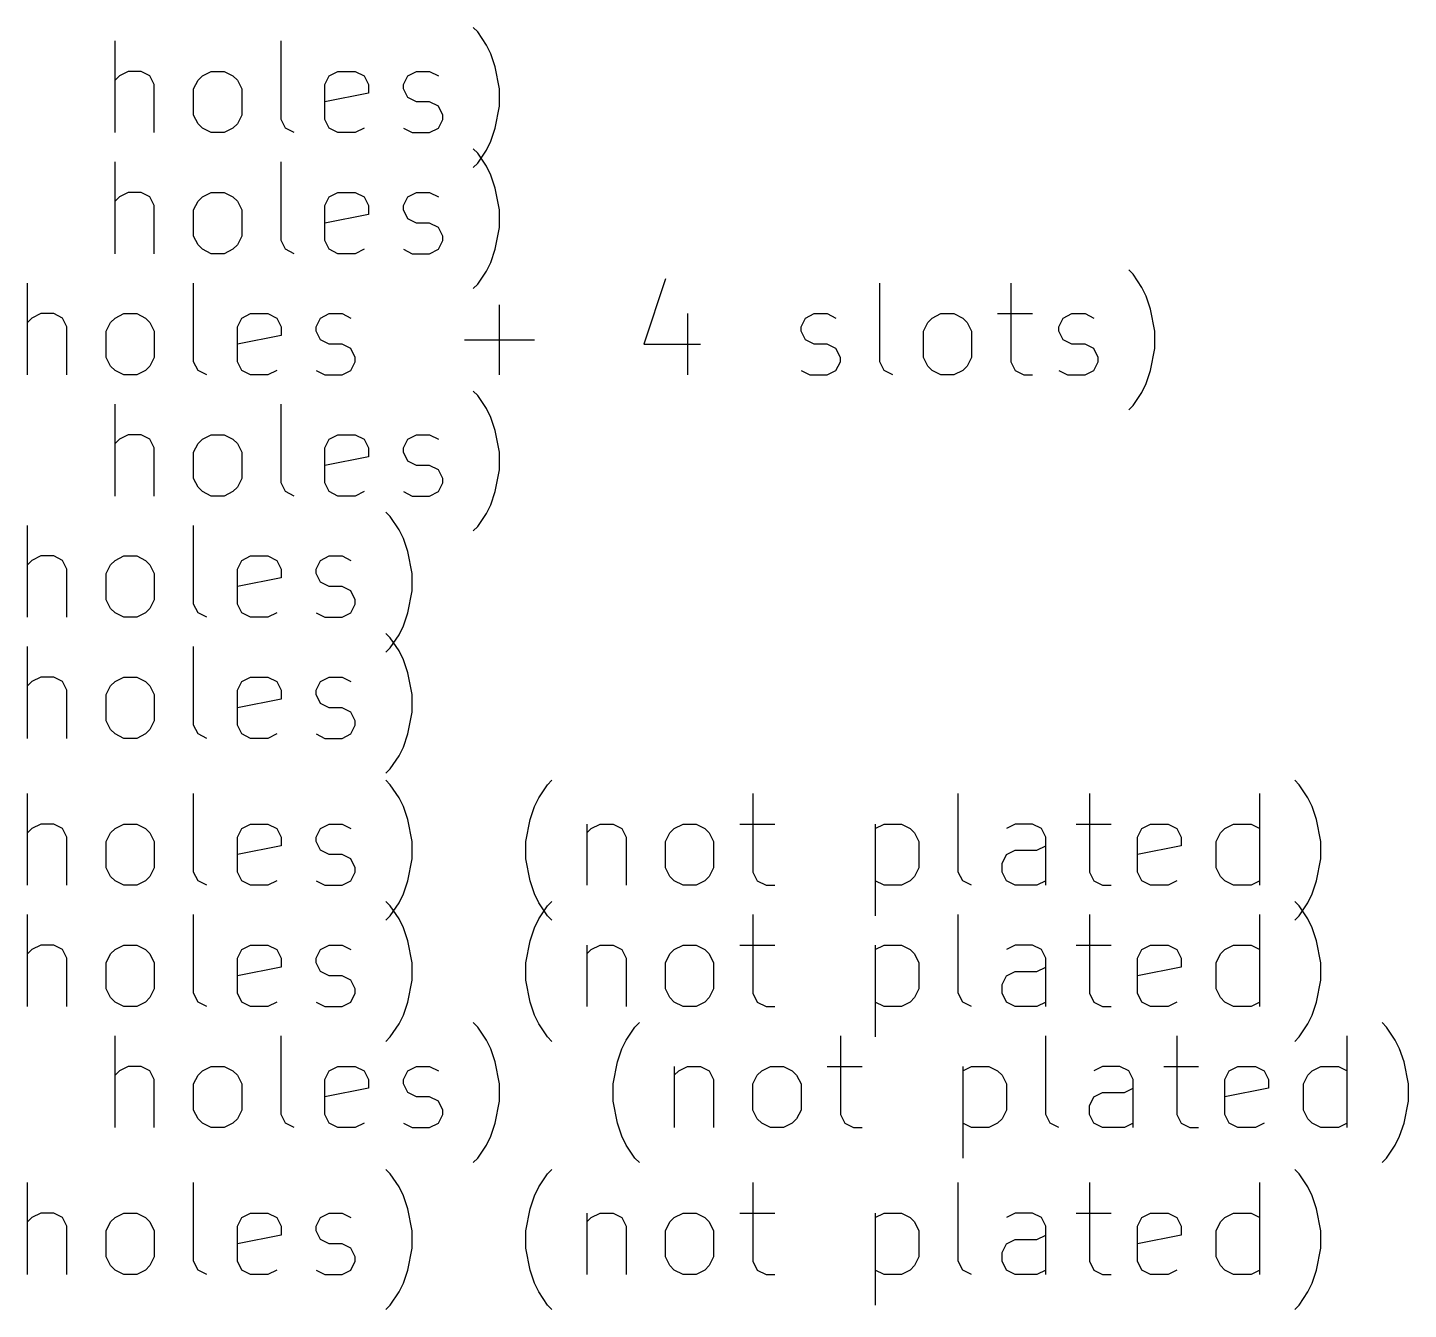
# Model space of a CAD drawing. Extents: x 39 to 122, y -192 to -69.
# Drawn here: x 81.42 to 111.51, y -192.48 to -164.55 of the extents above; entities that cross this region are included whole.
import ezdxf

# ---------------------------------------------------------------- set-up
doc = ezdxf.new("R2010")
doc.units = 0
doc.layers.add('BLACK', color=7, linetype='CONTINUOUS')

msp = doc.modelspace()

# ---------------------------------------------------------------- linework, layer by layer
at = {"layer": 'BLACK', "linetype": 'CONTINUOUS'}
for p, q in [((91.22563, -164.649361), (91.130392, -164.554123)), ((83.320867, -166.839838), (83.320867, -164.839838)), ((86.939915, -166.554123), (86.939915, -164.839838)), ((91.416106, -164.935076), (91.22563, -164.649361)), ((91.511344, -165.125552), (91.416106, -164.935076)), ((91.606582, -165.411266), (91.511344, -165.125552)), ((83.606581, -165.506504), (83.416105, -165.601742)), ((83.892296, -165.506504), (83.606581, -165.506504)), ((84.082772, -165.601742), (83.892296, -165.506504)), ((85.225629, -165.601742), (85.416105, -165.506504)), ((85.416105, -165.506504), (85.70182, -165.506504)), ((85.70182, -165.506504), (85.892296, -165.601742)), ((87.987534, -165.601742), (88.17801, -165.506504)), ((88.17801, -165.506504), (88.558963, -165.506504)), ((88.558963, -165.506504), (88.749439, -165.601742)), ((89.70182, -165.601742), (89.892296, -165.506504)), ((89.892296, -165.506504), (90.17801, -165.506504)), ((90.17801, -165.506504), (90.368487, -165.601742)), ((91.70182, -165.887457), (91.606582, -165.411266)), ((83.416105, -165.601742), (83.320867, -165.69698)), ((84.17801, -165.792219), (84.082772, -165.601742)), ((84.17801, -166.839838), (84.17801, -165.792219)), ((85.035153, -165.887457), (85.130391, -165.69698)), ((85.130391, -165.69698), (85.225629, -165.601742)), ((85.892296, -165.601742), (85.987534, -165.69698)), ((85.987534, -165.69698), (86.082772, -165.887457)), ((87.892296, -165.792219), (87.987534, -165.601742)), ((87.892296, -166.554123), (87.892296, -165.792219)), ((88.749439, -165.601742), (88.844677, -165.792219)), ((88.844677, -165.792219), (88.844677, -165.982695)), ((89.606582, -165.792219), (89.70182, -165.601742)), ((89.606582, -165.887457), (89.606582, -165.792219)), ((85.035153, -166.458885), (85.035153, -165.887457)), ((86.082772, -165.887457), (86.082772, -166.458885)), ((88.844677, -165.982695), (87.892296, -166.173171)), ((89.70182, -166.077933), (89.606582, -165.887457)), ((89.892296, -166.173171), (89.70182, -166.077933)), ((91.70182, -166.268409), (91.70182, -165.887457)), ((90.17801, -166.173171), (89.892296, -166.173171)), ((90.368487, -166.268409), (90.17801, -166.173171)), ((90.463725, -166.458885), (90.368487, -166.268409)), ((91.606582, -166.7446), (91.70182, -166.268409)), ((85.130391, -166.649361), (85.035153, -166.458885)), ((85.225629, -166.7446), (85.130391, -166.649361)), ((85.987534, -166.649361), (85.892296, -166.7446)), ((86.082772, -166.458885), (85.987534, -166.649361)), ((87.035153, -166.7446), (86.939915, -166.554123)), ((87.987534, -166.7446), (87.892296, -166.554123)), ((90.368487, -166.7446), (90.463725, -166.554123)), ((90.463725, -166.554123), (90.463725, -166.458885)), ((85.416105, -166.839838), (85.225629, -166.7446)), ((85.70182, -166.839838), (85.416105, -166.839838)), ((85.892296, -166.7446), (85.70182, -166.839838)), ((87.225629, -166.839838), (87.035153, -166.7446)), ((88.17801, -166.839838), (87.987534, -166.7446)), ((88.558963, -166.839838), (88.17801, -166.839838)), ((88.749439, -166.7446), (88.558963, -166.839838)), ((89.606582, -166.7446), (89.797058, -166.839838)), ((89.797058, -166.839838), (90.17801, -166.839838)), ((90.17801, -166.839838), (90.368487, -166.7446)), ((91.511344, -167.030314), (91.606582, -166.7446)), ((91.22563, -167.289361), (91.130392, -167.194123)), ((91.22563, -167.506504), (91.416106, -167.22079)), ((91.416106, -167.575076), (91.22563, -167.289361)), ((91.416106, -167.22079), (91.511344, -167.030314)), ((83.320867, -169.479838), (83.320867, -167.479838)), ((86.939915, -169.194123), (86.939915, -167.479838)), ((91.130392, -167.601742), (91.22563, -167.506504)), ((91.511344, -167.765552), (91.416106, -167.575076)), ((91.606582, -168.051266), (91.511344, -167.765552)), ((83.606581, -168.146504), (83.416105, -168.241742)), ((83.892296, -168.146504), (83.606581, -168.146504)), ((84.082772, -168.241742), (83.892296, -168.146504)), ((85.225629, -168.241742), (85.416105, -168.146504)), ((85.416105, -168.146504), (85.70182, -168.146504)), ((85.70182, -168.146504), (85.892296, -168.241742)), ((87.987534, -168.241742), (88.17801, -168.146504)), ((88.17801, -168.146504), (88.558963, -168.146504)), ((88.558963, -168.146504), (88.749439, -168.241742)), ((89.70182, -168.241742), (89.892296, -168.146504)), ((89.892296, -168.146504), (90.17801, -168.146504)), ((90.17801, -168.146504), (90.368487, -168.241742)), ((91.70182, -168.527457), (91.606582, -168.051266)), ((83.416105, -168.241742), (83.320867, -168.33698)), ((84.17801, -168.432219), (84.082772, -168.241742)), ((84.17801, -169.479838), (84.17801, -168.432219)), ((85.035153, -168.527457), (85.130391, -168.33698)), ((85.035153, -169.098885), (85.035153, -168.527457)), ((85.130391, -168.33698), (85.225629, -168.241742)), ((85.892296, -168.241742), (85.987534, -168.33698)), ((85.987534, -168.33698), (86.082772, -168.527457)), ((86.082772, -168.527457), (86.082772, -169.098885)), ((87.892296, -168.432219), (87.987534, -168.241742)), ((87.892296, -169.194123), (87.892296, -168.432219)), ((88.749439, -168.241742), (88.844677, -168.432219)), ((88.844677, -168.432219), (88.844677, -168.622695)), ((89.606582, -168.432219), (89.70182, -168.241742)), ((89.606582, -168.527457), (89.606582, -168.432219)), ((89.70182, -168.717933), (89.606582, -168.527457)), ((91.70182, -168.908409), (91.70182, -168.527457)), ((88.844677, -168.622695), (87.892296, -168.813171)), ((89.892296, -168.813171), (89.70182, -168.717933)), ((90.17801, -168.813171), (89.892296, -168.813171)), ((90.368487, -168.908409), (90.17801, -168.813171)), ((85.130391, -169.289361), (85.035153, -169.098885)), ((86.082772, -169.098885), (85.987534, -169.289361)), ((90.463725, -169.098885), (90.368487, -168.908409)), ((90.463725, -169.194123), (90.463725, -169.098885)), ((91.606582, -169.3846), (91.70182, -168.908409)), ((85.225629, -169.3846), (85.130391, -169.289361)), ((85.416105, -169.479838), (85.225629, -169.3846)), ((85.892296, -169.3846), (85.70182, -169.479838)), ((85.987534, -169.289361), (85.892296, -169.3846)), ((87.035153, -169.3846), (86.939915, -169.194123)), ((87.225629, -169.479838), (87.035153, -169.3846)), ((87.987534, -169.3846), (87.892296, -169.194123)), ((88.17801, -169.479838), (87.987534, -169.3846)), ((88.749439, -169.3846), (88.558963, -169.479838)), ((89.606582, -169.3846), (89.797058, -169.479838)), ((90.17801, -169.479838), (90.368487, -169.3846)), ((90.368487, -169.3846), (90.463725, -169.194123)), ((91.511344, -169.670314), (91.606582, -169.3846)), ((85.70182, -169.479838), (85.416105, -169.479838)), ((88.558963, -169.479838), (88.17801, -169.479838)), ((89.797058, -169.479838), (90.17801, -169.479838)), ((91.416106, -169.86079), (91.511344, -169.670314)), ((91.22563, -170.146504), (91.416106, -169.86079)), ((95.320868, -170.0246), (94.844678, -171.453171)), ((105.511346, -169.929361), (105.416108, -169.834123)), ((105.701822, -170.215076), (105.511346, -169.929361)), ((81.416105, -172.119838), (81.416105, -170.119838)), ((85.035153, -171.834123), (85.035153, -170.119838)), ((91.130392, -170.241742), (91.22563, -170.146504)), ((99.987536, -171.834123), (99.987536, -170.119838)), ((102.844679, -170.119838), (102.844679, -171.834123)), ((105.79706, -170.405552), (105.701822, -170.215076)), ((91.701821, -172.119838), (91.701821, -170.596028)), ((105.892298, -170.691266), (105.79706, -170.405552)), ((81.511343, -170.881742), (81.416105, -170.97698)), ((81.701819, -170.786504), (81.511343, -170.881742)), ((81.987534, -170.786504), (81.701819, -170.786504)), ((82.17801, -170.881742), (81.987534, -170.786504)), ((82.273248, -171.072219), (82.17801, -170.881742)), ((83.225629, -170.97698), (83.320867, -170.881742)), ((83.320867, -170.881742), (83.511343, -170.786504)), ((83.511343, -170.786504), (83.797058, -170.786504)), ((83.797058, -170.786504), (83.987534, -170.881742)), ((83.987534, -170.881742), (84.082772, -170.97698)), ((85.987534, -171.072219), (86.082772, -170.881742)), ((86.082772, -170.881742), (86.273248, -170.786504)), ((86.273248, -170.786504), (86.654201, -170.786504)), ((86.654201, -170.786504), (86.844677, -170.881742)), ((86.844677, -170.881742), (86.939915, -171.072219)), ((87.70182, -171.072219), (87.797058, -170.881742)), ((87.797058, -170.881742), (87.987534, -170.786504)), ((87.987534, -170.786504), (88.273248, -170.786504)), ((88.273248, -170.786504), (88.463725, -170.881742)), ((95.797059, -170.786504), (95.797059, -172.119838)), ((98.27325, -171.072219), (98.368488, -170.881742)), ((98.368488, -170.881742), (98.558964, -170.786504)), ((98.558964, -170.786504), (98.844678, -170.786504)), ((98.844678, -170.786504), (99.035155, -170.881742)), ((101.035155, -170.97698), (101.130393, -170.881742)), ((101.130393, -170.881742), (101.320869, -170.786504)), ((101.320869, -170.786504), (101.606584, -170.786504)), ((101.606584, -170.786504), (101.79706, -170.881742)), ((101.79706, -170.881742), (101.892298, -170.97698)), ((102.558965, -170.786504), (103.320869, -170.786504)), ((103.892298, -171.072219), (103.987536, -170.881742)), ((103.987536, -170.881742), (104.178012, -170.786504)), ((104.178012, -170.786504), (104.463726, -170.786504)), ((104.463726, -170.786504), (104.654203, -170.881742)), ((105.987536, -171.167457), (105.892298, -170.691266)), ((82.273248, -172.119838), (82.273248, -171.072219)), ((83.130391, -171.167457), (83.225629, -170.97698)), ((83.130391, -171.738885), (83.130391, -171.167457)), ((84.082772, -170.97698), (84.17801, -171.167457)), ((84.17801, -171.167457), (84.17801, -171.738885)), ((85.987534, -171.834123), (85.987534, -171.072219)), ((86.939915, -171.072219), (86.939915, -171.262695)), ((87.70182, -171.167457), (87.70182, -171.072219)), ((87.797058, -171.357933), (87.70182, -171.167457)), ((98.27325, -171.167457), (98.27325, -171.072219)), ((98.368488, -171.357933), (98.27325, -171.167457)), ((100.939917, -171.167457), (101.035155, -170.97698)), ((100.939917, -171.738885), (100.939917, -171.167457)), ((101.892298, -170.97698), (101.987536, -171.167457)), ((101.987536, -171.167457), (101.987536, -171.738885)), ((103.892298, -171.167457), (103.892298, -171.072219)), ((103.987536, -171.357933), (103.892298, -171.167457)), ((105.987536, -171.548409), (105.987536, -171.167457)), ((86.939915, -171.262695), (85.987534, -171.453171)), ((87.987534, -171.453171), (87.797058, -171.357933)), ((88.273248, -171.453171), (87.987534, -171.453171)), ((88.463725, -171.548409), (88.273248, -171.453171)), ((90.939916, -171.357933), (92.463726, -171.357933)), ((94.844678, -171.453171), (96.082773, -171.453171)), ((98.558964, -171.453171), (98.368488, -171.357933)), ((98.844678, -171.453171), (98.558964, -171.453171)), ((99.035155, -171.548409), (98.844678, -171.453171)), ((104.178012, -171.453171), (103.987536, -171.357933)), ((104.463726, -171.453171), (104.178012, -171.453171)), ((104.654203, -171.548409), (104.463726, -171.453171)), ((83.225629, -171.929361), (83.130391, -171.738885)), ((84.17801, -171.738885), (84.082772, -171.929361)), ((85.130391, -172.0246), (85.035153, -171.834123)), ((86.082772, -172.0246), (85.987534, -171.834123)), ((88.558963, -171.738885), (88.463725, -171.548409)), ((88.463725, -172.0246), (88.558963, -171.834123)), ((88.558963, -171.834123), (88.558963, -171.738885)), ((99.130393, -171.738885), (99.035155, -171.548409)), ((99.035155, -172.0246), (99.130393, -171.834123)), ((99.130393, -171.834123), (99.130393, -171.738885)), ((100.082774, -172.0246), (99.987536, -171.834123)), ((101.035155, -171.929361), (100.939917, -171.738885)), ((101.987536, -171.738885), (101.892298, -171.929361)), ((102.844679, -171.834123), (102.939917, -172.0246)), ((104.749441, -171.738885), (104.654203, -171.548409)), ((104.654203, -172.0246), (104.749441, -171.834123)), ((104.749441, -171.834123), (104.749441, -171.738885)), ((105.892298, -172.0246), (105.987536, -171.548409)), ((83.320867, -172.0246), (83.225629, -171.929361)), ((83.511343, -172.119838), (83.320867, -172.0246)), ((83.797058, -172.119838), (83.511343, -172.119838)), ((83.987534, -172.0246), (83.797058, -172.119838)), ((84.082772, -171.929361), (83.987534, -172.0246)), ((85.320867, -172.119838), (85.130391, -172.0246)), ((86.273248, -172.119838), (86.082772, -172.0246)), ((86.654201, -172.119838), (86.273248, -172.119838)), ((86.844677, -172.0246), (86.654201, -172.119838)), ((87.70182, -172.0246), (87.892296, -172.119838)), ((87.892296, -172.119838), (88.273248, -172.119838)), ((88.273248, -172.119838), (88.463725, -172.0246)), ((98.27325, -172.0246), (98.463726, -172.119838)), ((98.463726, -172.119838), (98.844678, -172.119838)), ((98.844678, -172.119838), (99.035155, -172.0246)), ((100.27325, -172.119838), (100.082774, -172.0246)), ((101.130393, -172.0246), (101.035155, -171.929361)), ((101.320869, -172.119838), (101.130393, -172.0246)), ((101.606584, -172.119838), (101.320869, -172.119838)), ((101.79706, -172.0246), (101.606584, -172.119838)), ((101.892298, -171.929361), (101.79706, -172.0246)), ((102.939917, -172.0246), (103.130393, -172.119838)), ((103.130393, -172.119838), (103.320869, -172.119838)), ((103.892298, -172.0246), (104.082774, -172.119838)), ((104.082774, -172.119838), (104.463726, -172.119838)), ((104.463726, -172.119838), (104.654203, -172.0246)), ((105.79706, -172.310314), (105.892298, -172.0246)), ((105.701822, -172.50079), (105.79706, -172.310314)), ((91.22563, -172.569361), (91.130392, -172.474123)), ((91.416106, -172.855076), (91.22563, -172.569361)), ((105.511346, -172.786504), (105.701822, -172.50079)), ((83.320867, -174.759838), (83.320867, -172.759838)), ((86.939915, -174.474123), (86.939915, -172.759838)), ((91.511344, -173.045552), (91.416106, -172.855076)), ((91.606582, -173.331266), (91.511344, -173.045552)), ((105.416108, -172.881742), (105.511346, -172.786504)), ((91.70182, -173.807457), (91.606582, -173.331266)), ((83.416105, -173.521742), (83.320867, -173.61698)), ((83.606581, -173.426504), (83.416105, -173.521742)), ((83.892296, -173.426504), (83.606581, -173.426504)), ((84.082772, -173.521742), (83.892296, -173.426504)), ((84.17801, -173.712219), (84.082772, -173.521742)), ((85.035153, -173.807457), (85.130391, -173.61698)), ((85.130391, -173.61698), (85.225629, -173.521742)), ((85.225629, -173.521742), (85.416105, -173.426504)), ((85.416105, -173.426504), (85.70182, -173.426504)), ((85.70182, -173.426504), (85.892296, -173.521742)), ((85.892296, -173.521742), (85.987534, -173.61698)), ((85.987534, -173.61698), (86.082772, -173.807457)), ((87.892296, -173.712219), (87.987534, -173.521742)), ((87.987534, -173.521742), (88.17801, -173.426504)), ((88.17801, -173.426504), (88.558963, -173.426504)), ((88.558963, -173.426504), (88.749439, -173.521742)), ((88.749439, -173.521742), (88.844677, -173.712219)), ((89.606582, -173.712219), (89.70182, -173.521742)), ((89.70182, -173.521742), (89.892296, -173.426504)), ((89.892296, -173.426504), (90.17801, -173.426504)), ((90.17801, -173.426504), (90.368487, -173.521742)), ((84.17801, -174.759838), (84.17801, -173.712219)), ((85.035153, -174.378885), (85.035153, -173.807457)), ((86.082772, -173.807457), (86.082772, -174.378885)), ((87.892296, -174.474123), (87.892296, -173.712219)), ((88.844677, -173.902695), (87.892296, -174.093171)), ((88.844677, -173.712219), (88.844677, -173.902695)), ((89.606582, -173.807457), (89.606582, -173.712219)), ((89.70182, -173.997933), (89.606582, -173.807457)), ((91.70182, -174.188409), (91.70182, -173.807457)), ((89.892296, -174.093171), (89.70182, -173.997933)), ((90.17801, -174.093171), (89.892296, -174.093171)), ((90.368487, -174.188409), (90.17801, -174.093171)), ((90.463725, -174.378885), (90.368487, -174.188409)), ((91.606582, -174.6646), (91.70182, -174.188409)), ((85.130391, -174.569361), (85.035153, -174.378885)), ((86.082772, -174.378885), (85.987534, -174.569361)), ((87.035153, -174.6646), (86.939915, -174.474123)), ((87.987534, -174.6646), (87.892296, -174.474123)), ((90.368487, -174.6646), (90.463725, -174.474123)), ((90.463725, -174.474123), (90.463725, -174.378885)), ((85.225629, -174.6646), (85.130391, -174.569361)), ((85.416105, -174.759838), (85.225629, -174.6646)), ((85.70182, -174.759838), (85.416105, -174.759838)), ((85.892296, -174.6646), (85.70182, -174.759838)), ((85.987534, -174.569361), (85.892296, -174.6646)), ((87.225629, -174.759838), (87.035153, -174.6646)), ((88.17801, -174.759838), (87.987534, -174.6646)), ((88.558963, -174.759838), (88.17801, -174.759838)), ((88.749439, -174.6646), (88.558963, -174.759838)), ((89.606582, -174.6646), (89.797058, -174.759838)), ((89.797058, -174.759838), (90.17801, -174.759838)), ((90.17801, -174.759838), (90.368487, -174.6646)), ((91.511344, -174.950314), (91.606582, -174.6646)), ((89.320868, -175.209361), (89.22563, -175.114123)), ((91.22563, -175.426504), (91.416106, -175.14079)), ((91.416106, -175.14079), (91.511344, -174.950314)), ((81.416105, -177.399838), (81.416105, -175.399838)), ((85.035153, -177.114123), (85.035153, -175.399838)), ((89.511344, -175.495076), (89.320868, -175.209361)), ((91.130392, -175.521742), (91.22563, -175.426504)), ((89.606582, -175.685552), (89.511344, -175.495076)), ((89.70182, -175.971266), (89.606582, -175.685552)), ((89.797058, -176.447457), (89.70182, -175.971266)), ((81.511343, -176.161742), (81.416105, -176.25698)), ((81.701819, -176.066504), (81.511343, -176.161742)), ((81.987534, -176.066504), (81.701819, -176.066504)), ((82.17801, -176.161742), (81.987534, -176.066504)), ((82.273248, -176.352219), (82.17801, -176.161742)), ((82.273248, -177.399838), (82.273248, -176.352219)), ((83.130391, -176.447457), (83.225629, -176.25698)), ((83.225629, -176.25698), (83.320867, -176.161742)), ((83.320867, -176.161742), (83.511343, -176.066504)), ((83.511343, -176.066504), (83.797058, -176.066504)), ((83.797058, -176.066504), (83.987534, -176.161742)), ((83.987534, -176.161742), (84.082772, -176.25698)), ((84.082772, -176.25698), (84.17801, -176.447457)), ((85.987534, -176.352219), (86.082772, -176.161742)), ((85.987534, -177.114123), (85.987534, -176.352219)), ((86.082772, -176.161742), (86.273248, -176.066504)), ((86.273248, -176.066504), (86.654201, -176.066504)), ((86.654201, -176.066504), (86.844677, -176.161742)), ((86.844677, -176.161742), (86.939915, -176.352219)), ((86.939915, -176.352219), (86.939915, -176.542695)), ((87.70182, -176.352219), (87.797058, -176.161742)), ((87.70182, -176.447457), (87.70182, -176.352219)), ((87.797058, -176.161742), (87.987534, -176.066504)), ((87.987534, -176.066504), (88.273248, -176.066504)), ((88.273248, -176.066504), (88.463725, -176.161742)), ((83.130391, -177.018885), (83.130391, -176.447457)), ((84.17801, -176.447457), (84.17801, -177.018885)), ((86.939915, -176.542695), (85.987534, -176.733171)), ((87.797058, -176.637933), (87.70182, -176.447457)), ((87.987534, -176.733171), (87.797058, -176.637933)), ((89.797058, -176.828409), (89.797058, -176.447457)), ((88.273248, -176.733171), (87.987534, -176.733171)), ((88.463725, -176.828409), (88.273248, -176.733171)), ((88.558963, -177.018885), (88.463725, -176.828409)), ((89.70182, -177.3046), (89.797058, -176.828409)), ((83.225629, -177.209361), (83.130391, -177.018885)), ((83.320867, -177.3046), (83.225629, -177.209361)), ((84.082772, -177.209361), (83.987534, -177.3046)), ((84.17801, -177.018885), (84.082772, -177.209361)), ((85.130391, -177.3046), (85.035153, -177.114123)), ((86.082772, -177.3046), (85.987534, -177.114123)), ((88.463725, -177.3046), (88.558963, -177.114123)), ((88.558963, -177.114123), (88.558963, -177.018885)), ((83.511343, -177.399838), (83.320867, -177.3046)), ((83.797058, -177.399838), (83.511343, -177.399838)), ((83.987534, -177.3046), (83.797058, -177.399838)), ((85.320867, -177.399838), (85.130391, -177.3046)), ((86.273248, -177.399838), (86.082772, -177.3046)), ((86.654201, -177.399838), (86.273248, -177.399838)), ((86.844677, -177.3046), (86.654201, -177.399838)), ((87.70182, -177.3046), (87.892296, -177.399838)), ((87.892296, -177.399838), (88.273248, -177.399838)), ((88.273248, -177.399838), (88.463725, -177.3046)), ((89.606582, -177.590314), (89.70182, -177.3046)), ((89.320868, -177.849361), (89.22563, -177.754123)), ((89.320868, -178.066504), (89.511344, -177.78079)), ((89.511344, -178.135076), (89.320868, -177.849361)), ((89.511344, -177.78079), (89.606582, -177.590314)), ((81.416105, -180.039838), (81.416105, -178.039838)), ((85.035153, -179.754123), (85.035153, -178.039838)), ((89.22563, -178.161742), (89.320868, -178.066504)), ((89.606582, -178.325552), (89.511344, -178.135076)), ((89.70182, -178.611266), (89.606582, -178.325552)), ((81.701819, -178.706504), (81.511343, -178.801742)), ((81.987534, -178.706504), (81.701819, -178.706504)), ((82.17801, -178.801742), (81.987534, -178.706504)), ((83.320867, -178.801742), (83.511343, -178.706504)), ((83.511343, -178.706504), (83.797058, -178.706504)), ((83.797058, -178.706504), (83.987534, -178.801742)), ((86.082772, -178.801742), (86.273248, -178.706504)), ((86.273248, -178.706504), (86.654201, -178.706504)), ((86.654201, -178.706504), (86.844677, -178.801742)), ((87.797058, -178.801742), (87.987534, -178.706504)), ((87.987534, -178.706504), (88.273248, -178.706504)), ((88.273248, -178.706504), (88.463725, -178.801742)), ((89.797058, -179.087457), (89.70182, -178.611266)), ((81.511343, -178.801742), (81.416105, -178.89698)), ((82.273248, -178.992219), (82.17801, -178.801742)), ((82.273248, -180.039838), (82.273248, -178.992219)), ((83.130391, -179.087457), (83.225629, -178.89698)), ((83.225629, -178.89698), (83.320867, -178.801742)), ((83.987534, -178.801742), (84.082772, -178.89698)), ((84.082772, -178.89698), (84.17801, -179.087457)), ((85.987534, -178.992219), (86.082772, -178.801742)), ((85.987534, -179.754123), (85.987534, -178.992219)), ((86.844677, -178.801742), (86.939915, -178.992219)), ((86.939915, -178.992219), (86.939915, -179.182695)), ((87.70182, -178.992219), (87.797058, -178.801742)), ((87.70182, -179.087457), (87.70182, -178.992219)), ((83.130391, -179.658885), (83.130391, -179.087457)), ((84.17801, -179.087457), (84.17801, -179.658885)), ((86.939915, -179.182695), (85.987534, -179.373171)), ((87.797058, -179.277933), (87.70182, -179.087457)), ((87.987534, -179.373171), (87.797058, -179.277933)), ((89.797058, -179.468409), (89.797058, -179.087457)), ((83.225629, -179.849361), (83.130391, -179.658885)), ((84.17801, -179.658885), (84.082772, -179.849361)), ((88.273248, -179.373171), (87.987534, -179.373171)), ((88.463725, -179.468409), (88.273248, -179.373171)), ((88.558963, -179.658885), (88.463725, -179.468409)), ((88.558963, -179.754123), (88.558963, -179.658885)), ((89.70182, -179.9446), (89.797058, -179.468409)), ((83.320867, -179.9446), (83.225629, -179.849361)), ((83.511343, -180.039838), (83.320867, -179.9446)), ((83.987534, -179.9446), (83.797058, -180.039838)), ((84.082772, -179.849361), (83.987534, -179.9446)), ((85.130391, -179.9446), (85.035153, -179.754123)), ((85.320867, -180.039838), (85.130391, -179.9446)), ((86.082772, -179.9446), (85.987534, -179.754123)), ((86.273248, -180.039838), (86.082772, -179.9446)), ((86.844677, -179.9446), (86.654201, -180.039838)), ((87.70182, -179.9446), (87.892296, -180.039838)), ((88.273248, -180.039838), (88.463725, -179.9446)), ((88.463725, -179.9446), (88.558963, -179.754123)), ((89.606582, -180.230314), (89.70182, -179.9446)), ((83.797058, -180.039838), (83.511343, -180.039838)), ((86.654201, -180.039838), (86.273248, -180.039838)), ((87.892296, -180.039838), (88.273248, -180.039838)), ((89.511344, -180.42079), (89.606582, -180.230314)), ((89.320868, -180.706504), (89.511344, -180.42079)), ((89.22563, -180.801742), (89.320868, -180.706504)), ((89.320868, -181.049361), (89.22563, -180.954123)), ((89.511344, -181.335076), (89.320868, -181.049361)), ((92.558963, -181.335076), (92.749439, -181.049361)), ((92.749439, -181.049361), (92.844678, -180.954123)), ((109.130393, -181.049361), (109.035155, -180.954123)), ((109.320869, -181.335076), (109.130393, -181.049361)), ((81.416105, -183.239838), (81.416105, -181.239838)), ((85.035153, -182.954123), (85.035153, -181.239838)), ((89.606582, -181.525552), (89.511344, -181.335076)), ((92.463725, -181.525552), (92.558963, -181.335076)), ((97.22563, -181.239838), (97.22563, -182.954123)), ((101.701821, -182.954123), (101.701821, -181.239838)), ((104.558964, -181.239838), (104.558964, -182.954123)), ((108.27325, -183.239838), (108.27325, -181.239838)), ((109.416107, -181.525552), (109.320869, -181.335076)), ((89.70182, -181.811266), (89.606582, -181.525552)), ((92.368487, -181.811266), (92.463725, -181.525552)), ((109.511345, -181.811266), (109.416107, -181.525552)), ((81.511343, -182.001742), (81.416105, -182.09698)), ((81.701819, -181.906504), (81.511343, -182.001742)), ((81.987534, -181.906504), (81.701819, -181.906504)), ((82.17801, -182.001742), (81.987534, -181.906504)), ((82.273248, -182.192219), (82.17801, -182.001742)), ((83.225629, -182.09698), (83.320867, -182.001742)), ((83.320867, -182.001742), (83.511343, -181.906504)), ((83.511343, -181.906504), (83.797058, -181.906504)), ((83.797058, -181.906504), (83.987534, -182.001742)), ((83.987534, -182.001742), (84.082772, -182.09698)), ((85.987534, -182.192219), (86.082772, -182.001742)), ((86.082772, -182.001742), (86.273248, -181.906504)), ((86.273248, -181.906504), (86.654201, -181.906504)), ((86.654201, -181.906504), (86.844677, -182.001742)), ((86.844677, -182.001742), (86.939915, -182.192219)), ((87.70182, -182.192219), (87.797058, -182.001742)), ((87.797058, -182.001742), (87.987534, -181.906504)), ((87.987534, -181.906504), (88.273248, -181.906504)), ((88.273248, -181.906504), (88.463725, -182.001742)), ((89.797058, -182.287457), (89.70182, -181.811266)), ((92.273249, -182.287457), (92.368487, -181.811266)), ((93.606582, -181.906504), (93.606582, -183.239838)), ((93.606582, -182.09698), (93.70182, -182.001742)), ((93.70182, -182.001742), (93.892296, -181.906504)), ((93.892296, -181.906504), (94.178011, -181.906504)), ((94.178011, -181.906504), (94.368487, -182.001742)), ((94.368487, -182.001742), (94.463725, -182.192219)), ((95.416106, -182.09698), (95.511344, -182.001742)), ((95.511344, -182.001742), (95.70182, -181.906504)), ((95.70182, -181.906504), (95.987535, -181.906504)), ((95.987535, -181.906504), (96.178011, -182.001742)), ((96.178011, -182.001742), (96.273249, -182.09698)), ((96.939916, -181.906504), (97.70182, -181.906504)), ((99.892297, -181.906504), (99.892297, -183.906504)), ((99.892297, -182.001742), (100.082773, -181.906504)), ((100.082773, -181.906504), (100.463726, -181.906504)), ((100.463726, -181.906504), (100.654202, -182.001742)), ((100.654202, -182.001742), (100.74944, -182.09698)), ((102.939916, -181.906504), (102.74944, -182.001742)), ((103.320869, -181.906504), (102.939916, -181.906504)), ((103.511345, -182.001742), (103.320869, -181.906504)), ((103.606583, -182.192219), (103.511345, -182.001742)), ((104.27325, -181.906504), (105.035154, -181.906504)), ((105.606583, -182.192219), (105.701821, -182.001742)), ((105.701821, -182.001742), (105.892297, -181.906504)), ((105.892297, -181.906504), (106.27325, -181.906504)), ((106.27325, -181.906504), (106.463726, -182.001742)), ((106.463726, -182.001742), (106.558964, -182.192219)), ((107.416107, -182.09698), (107.511345, -182.001742)), ((107.511345, -182.001742), (107.701821, -181.906504)), ((107.701821, -181.906504), (108.082774, -181.906504)), ((108.082774, -181.906504), (108.27325, -182.001742)), ((109.606583, -182.287457), (109.511345, -181.811266)), ((82.273248, -183.239838), (82.273248, -182.192219)), ((83.130391, -182.287457), (83.225629, -182.09698)), ((83.130391, -182.858885), (83.130391, -182.287457)), ((84.082772, -182.09698), (84.17801, -182.287457)), ((84.17801, -182.287457), (84.17801, -182.858885)), ((85.987534, -182.954123), (85.987534, -182.192219)), ((86.939915, -182.192219), (86.939915, -182.382695)), ((87.70182, -182.287457), (87.70182, -182.192219)), ((87.797058, -182.477933), (87.70182, -182.287457)), ((89.797058, -182.668409), (89.797058, -182.287457)), ((92.273249, -182.668409), (92.273249, -182.287457)), ((94.463725, -182.192219), (94.463725, -183.239838)), ((95.320868, -182.287457), (95.416106, -182.09698)), ((95.320868, -182.858885), (95.320868, -182.287457)), ((96.273249, -182.09698), (96.368487, -182.287457)), ((96.368487, -182.287457), (96.368487, -182.858885)), ((100.74944, -182.09698), (100.844678, -182.287457)), ((100.844678, -182.287457), (100.844678, -182.858885)), ((103.606583, -183.239838), (103.606583, -182.192219)), ((105.606583, -182.954123), (105.606583, -182.192219)), ((106.558964, -182.192219), (106.558964, -182.382695)), ((107.320869, -182.287457), (107.416107, -182.09698)), ((107.320869, -182.858885), (107.320869, -182.287457)), ((109.606583, -182.668409), (109.606583, -182.287457)), ((86.939915, -182.382695), (85.987534, -182.573171)), ((87.987534, -182.573171), (87.797058, -182.477933)), ((88.273248, -182.573171), (87.987534, -182.573171)), ((88.463725, -182.668409), (88.273248, -182.573171)), ((88.558963, -182.858885), (88.463725, -182.668409)), ((89.70182, -183.1446), (89.797058, -182.668409)), ((92.368487, -183.1446), (92.273249, -182.668409)), ((102.654202, -182.763647), (102.74944, -182.573171)), ((102.74944, -182.573171), (102.939916, -182.477933)), ((102.939916, -182.477933), (103.416107, -182.477933)), ((103.416107, -182.477933), (103.606583, -182.382695)), ((106.558964, -182.382695), (105.606583, -182.573171)), ((109.511345, -183.1446), (109.606583, -182.668409)), ((83.225629, -183.049361), (83.130391, -182.858885)), ((84.17801, -182.858885), (84.082772, -183.049361)), ((85.130391, -183.1446), (85.035153, -182.954123)), ((86.082772, -183.1446), (85.987534, -182.954123)), ((88.463725, -183.1446), (88.558963, -182.954123)), ((88.558963, -182.954123), (88.558963, -182.858885)), ((95.416106, -183.049361), (95.320868, -182.858885)), ((96.368487, -182.858885), (96.273249, -183.049361)), ((97.22563, -182.954123), (97.320868, -183.1446)), ((100.844678, -182.858885), (100.74944, -183.049361)), ((101.797059, -183.1446), (101.701821, -182.954123)), ((102.654202, -182.954123), (102.654202, -182.763647)), ((102.74944, -183.1446), (102.654202, -182.954123)), ((104.558964, -182.954123), (104.654202, -183.1446)), ((105.701821, -183.1446), (105.606583, -182.954123)), ((107.416107, -183.049361), (107.320869, -182.858885)), ((83.320867, -183.1446), (83.225629, -183.049361)), ((83.511343, -183.239838), (83.320867, -183.1446)), ((83.797058, -183.239838), (83.511343, -183.239838)), ((83.987534, -183.1446), (83.797058, -183.239838)), ((84.082772, -183.049361), (83.987534, -183.1446)), ((85.320867, -183.239838), (85.130391, -183.1446)), ((86.273248, -183.239838), (86.082772, -183.1446)), ((86.654201, -183.239838), (86.273248, -183.239838)), ((86.844677, -183.1446), (86.654201, -183.239838)), ((87.70182, -183.1446), (87.892296, -183.239838)), ((87.892296, -183.239838), (88.273248, -183.239838)), ((88.273248, -183.239838), (88.463725, -183.1446)), ((89.606582, -183.430314), (89.70182, -183.1446)), ((92.463725, -183.430314), (92.368487, -183.1446)), ((95.511344, -183.1446), (95.416106, -183.049361)), ((95.70182, -183.239838), (95.511344, -183.1446)), ((95.987535, -183.239838), (95.70182, -183.239838)), ((96.178011, -183.1446), (95.987535, -183.239838)), ((96.273249, -183.049361), (96.178011, -183.1446)), ((97.320868, -183.1446), (97.511344, -183.239838)), ((97.511344, -183.239838), (97.70182, -183.239838)), ((100.082773, -183.239838), (99.892297, -183.1446)), ((100.463726, -183.239838), (100.082773, -183.239838)), ((100.654202, -183.1446), (100.463726, -183.239838)), ((100.74944, -183.049361), (100.654202, -183.1446)), ((101.987535, -183.239838), (101.797059, -183.1446)), ((102.939916, -183.239838), (102.74944, -183.1446)), ((103.416107, -183.239838), (102.939916, -183.239838)), ((103.606583, -183.1446), (103.416107, -183.239838)), ((104.654202, -183.1446), (104.844678, -183.239838)), ((104.844678, -183.239838), (105.035154, -183.239838)), ((105.892297, -183.239838), (105.701821, -183.1446)), ((106.27325, -183.239838), (105.892297, -183.239838)), ((106.463726, -183.1446), (106.27325, -183.239838)), ((107.511345, -183.1446), (107.416107, -183.049361)), ((107.701821, -183.239838), (107.511345, -183.1446)), ((108.082774, -183.239838), (107.701821, -183.239838)), ((108.27325, -183.1446), (108.082774, -183.239838)), ((109.416107, -183.430314), (109.511345, -183.1446)), ((89.511344, -183.62079), (89.606582, -183.430314)), ((92.558963, -183.62079), (92.463725, -183.430314)), ((109.320869, -183.62079), (109.416107, -183.430314)), ((81.416105, -185.879838), (81.416105, -183.879838)), ((85.035153, -185.594123), (85.035153, -183.879838)), ((89.320868, -183.689361), (89.22563, -183.594123)), ((89.320868, -183.906504), (89.511344, -183.62079)), ((89.511344, -183.975076), (89.320868, -183.689361)), ((92.749439, -183.906504), (92.558963, -183.62079)), ((92.558963, -183.975076), (92.749439, -183.689361)), ((92.749439, -183.689361), (92.844678, -183.594123)), ((97.22563, -183.879838), (97.22563, -185.594123)), ((101.701821, -185.594123), (101.701821, -183.879838)), ((104.558964, -183.879838), (104.558964, -185.594123)), ((108.27325, -185.879838), (108.27325, -183.879838)), ((109.130393, -183.689361), (109.035155, -183.594123)), ((109.130393, -183.906504), (109.320869, -183.62079)), ((109.320869, -183.975076), (109.130393, -183.689361)), ((89.22563, -184.001742), (89.320868, -183.906504)), ((89.606582, -184.165552), (89.511344, -183.975076)), ((89.70182, -184.451266), (89.606582, -184.165552)), ((92.368487, -184.451266), (92.463725, -184.165552)), ((92.463725, -184.165552), (92.558963, -183.975076)), ((92.844678, -184.001742), (92.749439, -183.906504)), ((109.035155, -184.001742), (109.130393, -183.906504)), ((109.416107, -184.165552), (109.320869, -183.975076)), ((109.511345, -184.451266), (109.416107, -184.165552)), ((89.797058, -184.927457), (89.70182, -184.451266)), ((92.273249, -184.927457), (92.368487, -184.451266)), ((109.606583, -184.927457), (109.511345, -184.451266)), ((81.511343, -184.641742), (81.416105, -184.73698)), ((81.701819, -184.546504), (81.511343, -184.641742)), ((81.987534, -184.546504), (81.701819, -184.546504)), ((82.17801, -184.641742), (81.987534, -184.546504)), ((82.273248, -184.832219), (82.17801, -184.641742)), ((83.130391, -184.927457), (83.225629, -184.73698)), ((83.225629, -184.73698), (83.320867, -184.641742)), ((83.320867, -184.641742), (83.511343, -184.546504)), ((83.511343, -184.546504), (83.797058, -184.546504)), ((83.797058, -184.546504), (83.987534, -184.641742)), ((83.987534, -184.641742), (84.082772, -184.73698)), ((84.082772, -184.73698), (84.17801, -184.927457)), ((85.987534, -184.832219), (86.082772, -184.641742)), ((86.082772, -184.641742), (86.273248, -184.546504)), ((86.273248, -184.546504), (86.654201, -184.546504)), ((86.654201, -184.546504), (86.844677, -184.641742)), ((86.844677, -184.641742), (86.939915, -184.832219)), ((87.70182, -184.832219), (87.797058, -184.641742)), ((87.797058, -184.641742), (87.987534, -184.546504)), ((87.987534, -184.546504), (88.273248, -184.546504)), ((88.273248, -184.546504), (88.463725, -184.641742)), ((93.606582, -184.546504), (93.606582, -185.879838)), ((93.606582, -184.73698), (93.70182, -184.641742)), ((93.70182, -184.641742), (93.892296, -184.546504)), ((93.892296, -184.546504), (94.178011, -184.546504)), ((94.178011, -184.546504), (94.368487, -184.641742)), ((94.368487, -184.641742), (94.463725, -184.832219)), ((95.320868, -184.927457), (95.416106, -184.73698)), ((95.416106, -184.73698), (95.511344, -184.641742)), ((95.511344, -184.641742), (95.70182, -184.546504)), ((95.70182, -184.546504), (95.987535, -184.546504)), ((95.987535, -184.546504), (96.178011, -184.641742)), ((96.178011, -184.641742), (96.273249, -184.73698)), ((96.273249, -184.73698), (96.368487, -184.927457)), ((96.939916, -184.546504), (97.70182, -184.546504)), ((99.892297, -184.546504), (99.892297, -186.546504)), ((99.892297, -184.641742), (100.082773, -184.546504)), ((100.082773, -184.546504), (100.463726, -184.546504)), ((100.463726, -184.546504), (100.654202, -184.641742)), ((100.654202, -184.641742), (100.74944, -184.73698)), ((100.74944, -184.73698), (100.844678, -184.927457)), ((102.939916, -184.546504), (102.74944, -184.641742)), ((103.320869, -184.546504), (102.939916, -184.546504)), ((103.511345, -184.641742), (103.320869, -184.546504)), ((103.606583, -184.832219), (103.511345, -184.641742)), ((104.27325, -184.546504), (105.035154, -184.546504)), ((105.606583, -184.832219), (105.701821, -184.641742)), ((105.701821, -184.641742), (105.892297, -184.546504)), ((105.892297, -184.546504), (106.27325, -184.546504)), ((106.27325, -184.546504), (106.463726, -184.641742)), ((106.463726, -184.641742), (106.558964, -184.832219)), ((107.320869, -184.927457), (107.416107, -184.73698)), ((107.416107, -184.73698), (107.511345, -184.641742)), ((107.511345, -184.641742), (107.701821, -184.546504)), ((107.701821, -184.546504), (108.082774, -184.546504)), ((108.082774, -184.546504), (108.27325, -184.641742)), ((82.273248, -185.879838), (82.273248, -184.832219)), ((83.130391, -185.498885), (83.130391, -184.927457)), ((84.17801, -184.927457), (84.17801, -185.498885)), ((85.987534, -185.594123), (85.987534, -184.832219)), ((86.939915, -185.022695), (85.987534, -185.213171)), ((86.939915, -184.832219), (86.939915, -185.022695)), ((87.70182, -184.927457), (87.70182, -184.832219)), ((87.797058, -185.117933), (87.70182, -184.927457)), ((89.797058, -185.308409), (89.797058, -184.927457)), ((92.273249, -185.308409), (92.273249, -184.927457)), ((94.463725, -184.832219), (94.463725, -185.879838)), ((95.320868, -185.498885), (95.320868, -184.927457)), ((96.368487, -184.927457), (96.368487, -185.498885)), ((100.844678, -184.927457), (100.844678, -185.498885)), ((103.416107, -185.117933), (103.606583, -185.022695)), ((103.606583, -185.879838), (103.606583, -184.832219)), ((105.606583, -185.594123), (105.606583, -184.832219)), ((106.558964, -185.022695), (105.606583, -185.213171)), ((106.558964, -184.832219), (106.558964, -185.022695)), ((107.320869, -185.498885), (107.320869, -184.927457)), ((109.606583, -185.308409), (109.606583, -184.927457)), ((87.987534, -185.213171), (87.797058, -185.117933)), ((88.273248, -185.213171), (87.987534, -185.213171)), ((88.463725, -185.308409), (88.273248, -185.213171)), ((88.558963, -185.498885), (88.463725, -185.308409)), ((89.70182, -185.7846), (89.797058, -185.308409)), ((92.368487, -185.7846), (92.273249, -185.308409)), ((102.654202, -185.403647), (102.74944, -185.213171)), ((102.74944, -185.213171), (102.939916, -185.117933)), ((102.939916, -185.117933), (103.416107, -185.117933)), ((109.511345, -185.7846), (109.606583, -185.308409)), ((83.225629, -185.689361), (83.130391, -185.498885)), ((84.17801, -185.498885), (84.082772, -185.689361)), ((85.130391, -185.7846), (85.035153, -185.594123)), ((86.082772, -185.7846), (85.987534, -185.594123)), ((88.463725, -185.7846), (88.558963, -185.594123)), ((88.558963, -185.594123), (88.558963, -185.498885)), ((95.416106, -185.689361), (95.320868, -185.498885)), ((96.368487, -185.498885), (96.273249, -185.689361)), ((97.22563, -185.594123), (97.320868, -185.7846)), ((100.844678, -185.498885), (100.74944, -185.689361)), ((101.797059, -185.7846), (101.701821, -185.594123)), ((102.654202, -185.594123), (102.654202, -185.403647)), ((102.74944, -185.7846), (102.654202, -185.594123)), ((104.558964, -185.594123), (104.654202, -185.7846)), ((105.701821, -185.7846), (105.606583, -185.594123)), ((107.416107, -185.689361), (107.320869, -185.498885)), ((83.320867, -185.7846), (83.225629, -185.689361)), ((83.511343, -185.879838), (83.320867, -185.7846)), ((83.797058, -185.879838), (83.511343, -185.879838)), ((83.987534, -185.7846), (83.797058, -185.879838)), ((84.082772, -185.689361), (83.987534, -185.7846)), ((85.320867, -185.879838), (85.130391, -185.7846)), ((86.273248, -185.879838), (86.082772, -185.7846)), ((86.654201, -185.879838), (86.273248, -185.879838)), ((86.844677, -185.7846), (86.654201, -185.879838)), ((87.70182, -185.7846), (87.892296, -185.879838)), ((87.892296, -185.879838), (88.273248, -185.879838)), ((88.273248, -185.879838), (88.463725, -185.7846)), ((89.606582, -186.070314), (89.70182, -185.7846)), ((92.463725, -186.070314), (92.368487, -185.7846)), ((95.511344, -185.7846), (95.416106, -185.689361)), ((95.70182, -185.879838), (95.511344, -185.7846)), ((95.987535, -185.879838), (95.70182, -185.879838)), ((96.178011, -185.7846), (95.987535, -185.879838)), ((96.273249, -185.689361), (96.178011, -185.7846)), ((97.320868, -185.7846), (97.511344, -185.879838)), ((97.511344, -185.879838), (97.70182, -185.879838)), ((100.082773, -185.879838), (99.892297, -185.7846)), ((100.463726, -185.879838), (100.082773, -185.879838)), ((100.654202, -185.7846), (100.463726, -185.879838)), ((100.74944, -185.689361), (100.654202, -185.7846)), ((101.987535, -185.879838), (101.797059, -185.7846)), ((102.939916, -185.879838), (102.74944, -185.7846)), ((103.416107, -185.879838), (102.939916, -185.879838)), ((103.606583, -185.7846), (103.416107, -185.879838)), ((104.654202, -185.7846), (104.844678, -185.879838)), ((104.844678, -185.879838), (105.035154, -185.879838)), ((105.892297, -185.879838), (105.701821, -185.7846)), ((106.27325, -185.879838), (105.892297, -185.879838)), ((106.463726, -185.7846), (106.27325, -185.879838)), ((107.511345, -185.7846), (107.416107, -185.689361)), ((107.701821, -185.879838), (107.511345, -185.7846)), ((108.082774, -185.879838), (107.701821, -185.879838)), ((108.27325, -185.7846), (108.082774, -185.879838)), ((109.416107, -186.070314), (109.511345, -185.7846)), ((89.320868, -186.546504), (89.511344, -186.26079)), ((89.511344, -186.26079), (89.606582, -186.070314)), ((91.22563, -186.329361), (91.130392, -186.234123)), ((92.558963, -186.26079), (92.463725, -186.070314)), ((92.749439, -186.546504), (92.558963, -186.26079)), ((94.654201, -186.329361), (94.74944, -186.234123)), ((109.130393, -186.546504), (109.320869, -186.26079)), ((109.320869, -186.26079), (109.416107, -186.070314)), ((111.035155, -186.329361), (110.939917, -186.234123)), ((83.320867, -188.519838), (83.320867, -186.519838)), ((86.939915, -188.234123), (86.939915, -186.519838)), ((89.22563, -186.641742), (89.320868, -186.546504)), ((91.416106, -186.615076), (91.22563, -186.329361)), ((92.844678, -186.641742), (92.749439, -186.546504)), ((94.463725, -186.615076), (94.654201, -186.329361)), ((99.130392, -186.519838), (99.130392, -188.234123)), ((103.606583, -188.234123), (103.606583, -186.519838)), ((106.463726, -186.519838), (106.463726, -188.234123)), ((109.035155, -186.641742), (109.130393, -186.546504)), ((110.178012, -188.519838), (110.178012, -186.519838)), ((111.225631, -186.615076), (111.035155, -186.329361)), ((91.511344, -186.805552), (91.416106, -186.615076)), ((91.606582, -187.091266), (91.511344, -186.805552)), ((94.273249, -187.091266), (94.368487, -186.805552)), ((94.368487, -186.805552), (94.463725, -186.615076)), ((111.320869, -186.805552), (111.225631, -186.615076)), ((111.416107, -187.091266), (111.320869, -186.805552)), ((83.606581, -187.186504), (83.416105, -187.281742)), ((83.892296, -187.186504), (83.606581, -187.186504)), ((84.082772, -187.281742), (83.892296, -187.186504)), ((85.225629, -187.281742), (85.416105, -187.186504)), ((85.416105, -187.186504), (85.70182, -187.186504)), ((85.70182, -187.186504), (85.892296, -187.281742)), ((87.987534, -187.281742), (88.17801, -187.186504)), ((88.17801, -187.186504), (88.558963, -187.186504)), ((88.558963, -187.186504), (88.749439, -187.281742)), ((89.70182, -187.281742), (89.892296, -187.186504)), ((89.892296, -187.186504), (90.17801, -187.186504)), ((90.17801, -187.186504), (90.368487, -187.281742)), ((91.70182, -187.567457), (91.606582, -187.091266)), ((94.178011, -187.567457), (94.273249, -187.091266)), ((95.511344, -187.186504), (95.511344, -188.519838)), ((95.606582, -187.281742), (95.797058, -187.186504)), ((95.797058, -187.186504), (96.082773, -187.186504)), ((96.082773, -187.186504), (96.273249, -187.281742)), ((97.416106, -187.281742), (97.606582, -187.186504)), ((97.606582, -187.186504), (97.892297, -187.186504)), ((97.892297, -187.186504), (98.082773, -187.281742)), ((98.844678, -187.186504), (99.606582, -187.186504)), ((101.797059, -187.186504), (101.797059, -189.186504)), ((101.797059, -187.281742), (101.987535, -187.186504)), ((101.987535, -187.186504), (102.368488, -187.186504)), ((102.368488, -187.186504), (102.558964, -187.281742)), ((104.844678, -187.186504), (104.654202, -187.281742)), ((105.225631, -187.186504), (104.844678, -187.186504)), ((105.416107, -187.281742), (105.225631, -187.186504)), ((106.178012, -187.186504), (106.939916, -187.186504)), ((107.606583, -187.281742), (107.797059, -187.186504)), ((107.797059, -187.186504), (108.178012, -187.186504)), ((108.178012, -187.186504), (108.368488, -187.281742)), ((109.416107, -187.281742), (109.606583, -187.186504)), ((109.606583, -187.186504), (109.987536, -187.186504)), ((109.987536, -187.186504), (110.178012, -187.281742)), ((111.511345, -187.567457), (111.416107, -187.091266)), ((83.416105, -187.281742), (83.320867, -187.37698)), ((84.17801, -187.472219), (84.082772, -187.281742)), ((84.17801, -188.519838), (84.17801, -187.472219)), ((85.035153, -187.567457), (85.130391, -187.37698)), ((85.130391, -187.37698), (85.225629, -187.281742)), ((85.892296, -187.281742), (85.987534, -187.37698)), ((85.987534, -187.37698), (86.082772, -187.567457)), ((87.892296, -187.472219), (87.987534, -187.281742)), ((87.892296, -188.234123), (87.892296, -187.472219)), ((88.749439, -187.281742), (88.844677, -187.472219)), ((88.844677, -187.472219), (88.844677, -187.662695)), ((89.606582, -187.472219), (89.70182, -187.281742)), ((89.606582, -187.567457), (89.606582, -187.472219)), ((95.511344, -187.37698), (95.606582, -187.281742)), ((96.273249, -187.281742), (96.368487, -187.472219)), ((96.368487, -187.472219), (96.368487, -188.519838)), ((97.22563, -187.567457), (97.320868, -187.37698)), ((97.320868, -187.37698), (97.416106, -187.281742)), ((98.082773, -187.281742), (98.178011, -187.37698)), ((98.178011, -187.37698), (98.273249, -187.567457)), ((102.558964, -187.281742), (102.654202, -187.37698)), ((102.654202, -187.37698), (102.74944, -187.567457)), ((105.511345, -187.472219), (105.416107, -187.281742)), ((105.511345, -188.519838), (105.511345, -187.472219)), ((107.511345, -187.472219), (107.606583, -187.281742)), ((107.511345, -188.234123), (107.511345, -187.472219)), ((108.368488, -187.281742), (108.463726, -187.472219)), ((108.463726, -187.472219), (108.463726, -187.662695)), ((109.225631, -187.567457), (109.320869, -187.37698)), ((109.320869, -187.37698), (109.416107, -187.281742)), ((85.035153, -188.138885), (85.035153, -187.567457)), ((86.082772, -187.567457), (86.082772, -188.138885)), ((88.844677, -187.662695), (87.892296, -187.853171)), ((89.70182, -187.757933), (89.606582, -187.567457)), ((89.892296, -187.853171), (89.70182, -187.757933)), ((91.70182, -187.948409), (91.70182, -187.567457)), ((94.178011, -187.948409), (94.178011, -187.567457)), ((97.22563, -188.138885), (97.22563, -187.567457)), ((98.273249, -187.567457), (98.273249, -188.138885)), ((102.74944, -187.567457), (102.74944, -188.138885)), ((104.654202, -187.853171), (104.844678, -187.757933)), ((104.844678, -187.757933), (105.320869, -187.757933)), ((105.320869, -187.757933), (105.511345, -187.662695)), ((108.463726, -187.662695), (107.511345, -187.853171)), ((109.225631, -188.138885), (109.225631, -187.567457)), ((111.511345, -187.948409), (111.511345, -187.567457)), ((90.17801, -187.853171), (89.892296, -187.853171)), ((90.368487, -187.948409), (90.17801, -187.853171)), ((90.463725, -188.138885), (90.368487, -187.948409)), ((91.606582, -188.4246), (91.70182, -187.948409)), ((94.273249, -188.4246), (94.178011, -187.948409)), ((104.558964, -188.043647), (104.654202, -187.853171)), ((104.558964, -188.234123), (104.558964, -188.043647)), ((111.416107, -188.4246), (111.511345, -187.948409)), ((85.130391, -188.329361), (85.035153, -188.138885)), ((85.225629, -188.4246), (85.130391, -188.329361)), ((85.987534, -188.329361), (85.892296, -188.4246)), ((86.082772, -188.138885), (85.987534, -188.329361)), ((87.035153, -188.4246), (86.939915, -188.234123)), ((87.987534, -188.4246), (87.892296, -188.234123)), ((90.368487, -188.4246), (90.463725, -188.234123)), ((90.463725, -188.234123), (90.463725, -188.138885)), ((97.320868, -188.329361), (97.22563, -188.138885)), ((97.416106, -188.4246), (97.320868, -188.329361)), ((98.178011, -188.329361), (98.082773, -188.4246)), ((98.273249, -188.138885), (98.178011, -188.329361)), ((99.130392, -188.234123), (99.22563, -188.4246)), ((102.654202, -188.329361), (102.558964, -188.4246)), ((102.74944, -188.138885), (102.654202, -188.329361)), ((103.701821, -188.4246), (103.606583, -188.234123)), ((104.654202, -188.4246), (104.558964, -188.234123)), ((106.463726, -188.234123), (106.558964, -188.4246)), ((107.606583, -188.4246), (107.511345, -188.234123)), ((109.320869, -188.329361), (109.225631, -188.138885)), ((109.416107, -188.4246), (109.320869, -188.329361)), ((85.416105, -188.519838), (85.225629, -188.4246)), ((85.70182, -188.519838), (85.416105, -188.519838)), ((85.892296, -188.4246), (85.70182, -188.519838)), ((87.225629, -188.519838), (87.035153, -188.4246)), ((88.17801, -188.519838), (87.987534, -188.4246)), ((88.558963, -188.519838), (88.17801, -188.519838)), ((88.749439, -188.4246), (88.558963, -188.519838)), ((89.606582, -188.4246), (89.797058, -188.519838)), ((89.797058, -188.519838), (90.17801, -188.519838)), ((90.17801, -188.519838), (90.368487, -188.4246)), ((91.511344, -188.710314), (91.606582, -188.4246)), ((94.368487, -188.710314), (94.273249, -188.4246)), ((97.606582, -188.519838), (97.416106, -188.4246)), ((97.892297, -188.519838), (97.606582, -188.519838)), ((98.082773, -188.4246), (97.892297, -188.519838)), ((99.22563, -188.4246), (99.416106, -188.519838)), ((99.416106, -188.519838), (99.606582, -188.519838)), ((101.987535, -188.519838), (101.797059, -188.4246)), ((102.368488, -188.519838), (101.987535, -188.519838)), ((102.558964, -188.4246), (102.368488, -188.519838)), ((103.892297, -188.519838), (103.701821, -188.4246)), ((104.844678, -188.519838), (104.654202, -188.4246)), ((105.320869, -188.519838), (104.844678, -188.519838)), ((105.511345, -188.4246), (105.320869, -188.519838)), ((106.558964, -188.4246), (106.74944, -188.519838)), ((106.74944, -188.519838), (106.939916, -188.519838)), ((107.797059, -188.519838), (107.606583, -188.4246)), ((108.178012, -188.519838), (107.797059, -188.519838)), ((108.368488, -188.4246), (108.178012, -188.519838)), ((109.606583, -188.519838), (109.416107, -188.4246)), ((109.987536, -188.519838), (109.606583, -188.519838)), ((110.178012, -188.4246), (109.987536, -188.519838)), ((111.320869, -188.710314), (111.416107, -188.4246)), ((91.22563, -189.186504), (91.416106, -188.90079)), ((91.416106, -188.90079), (91.511344, -188.710314)), ((94.463725, -188.90079), (94.368487, -188.710314)), ((94.654201, -189.186504), (94.463725, -188.90079)), ((111.035155, -189.186504), (111.225631, -188.90079)), ((111.225631, -188.90079), (111.320869, -188.710314)), ((91.130392, -189.281742), (91.22563, -189.186504)), ((94.74944, -189.281742), (94.654201, -189.186504)), ((110.939917, -189.281742), (111.035155, -189.186504)), ((89.320868, -189.529361), (89.22563, -189.434123)), ((89.511344, -189.815076), (89.320868, -189.529361)), ((92.558963, -189.815076), (92.749439, -189.529361)), ((92.749439, -189.529361), (92.844678, -189.434123)), ((109.130393, -189.529361), (109.035155, -189.434123)), ((109.320869, -189.815076), (109.130393, -189.529361)), ((81.416105, -191.719838), (81.416105, -189.719838)), ((85.035153, -191.434123), (85.035153, -189.719838)), ((89.606582, -190.005552), (89.511344, -189.815076)), ((92.463725, -190.005552), (92.558963, -189.815076)), ((97.22563, -189.719838), (97.22563, -191.434123)), ((101.701821, -191.434123), (101.701821, -189.719838)), ((104.558964, -189.719838), (104.558964, -191.434123)), ((108.27325, -191.719838), (108.27325, -189.719838)), ((109.416107, -190.005552), (109.320869, -189.815076)), ((89.70182, -190.291266), (89.606582, -190.005552)), ((92.368487, -190.291266), (92.463725, -190.005552)), ((109.511345, -190.291266), (109.416107, -190.005552)), ((81.511343, -190.481742), (81.416105, -190.57698)), ((81.701819, -190.386504), (81.511343, -190.481742)), ((81.987534, -190.386504), (81.701819, -190.386504)), ((82.17801, -190.481742), (81.987534, -190.386504)), ((82.273248, -190.672219), (82.17801, -190.481742)), ((83.225629, -190.57698), (83.320867, -190.481742)), ((83.320867, -190.481742), (83.511343, -190.386504)), ((83.511343, -190.386504), (83.797058, -190.386504)), ((83.797058, -190.386504), (83.987534, -190.481742)), ((83.987534, -190.481742), (84.082772, -190.57698)), ((85.987534, -190.672219), (86.082772, -190.481742)), ((86.082772, -190.481742), (86.273248, -190.386504)), ((86.273248, -190.386504), (86.654201, -190.386504)), ((86.654201, -190.386504), (86.844677, -190.481742)), ((86.844677, -190.481742), (86.939915, -190.672219)), ((87.70182, -190.672219), (87.797058, -190.481742)), ((87.797058, -190.481742), (87.987534, -190.386504)), ((87.987534, -190.386504), (88.273248, -190.386504)), ((88.273248, -190.386504), (88.463725, -190.481742)), ((89.797058, -190.767457), (89.70182, -190.291266)), ((92.273249, -190.767457), (92.368487, -190.291266)), ((93.606582, -190.386504), (93.606582, -191.719838)), ((93.606582, -190.57698), (93.70182, -190.481742)), ((93.70182, -190.481742), (93.892296, -190.386504)), ((93.892296, -190.386504), (94.178011, -190.386504)), ((94.178011, -190.386504), (94.368487, -190.481742)), ((94.368487, -190.481742), (94.463725, -190.672219)), ((95.416106, -190.57698), (95.511344, -190.481742)), ((95.511344, -190.481742), (95.70182, -190.386504)), ((95.70182, -190.386504), (95.987535, -190.386504)), ((95.987535, -190.386504), (96.178011, -190.481742)), ((96.178011, -190.481742), (96.273249, -190.57698)), ((96.939916, -190.386504), (97.70182, -190.386504)), ((99.892297, -190.386504), (99.892297, -192.386504)), ((99.892297, -190.481742), (100.082773, -190.386504)), ((100.082773, -190.386504), (100.463726, -190.386504)), ((100.463726, -190.386504), (100.654202, -190.481742)), ((100.654202, -190.481742), (100.74944, -190.57698)), ((102.939916, -190.386504), (102.74944, -190.481742)), ((103.320869, -190.386504), (102.939916, -190.386504)), ((103.511345, -190.481742), (103.320869, -190.386504)), ((103.606583, -190.672219), (103.511345, -190.481742)), ((104.27325, -190.386504), (105.035154, -190.386504)), ((105.606583, -190.672219), (105.701821, -190.481742)), ((105.701821, -190.481742), (105.892297, -190.386504)), ((105.892297, -190.386504), (106.27325, -190.386504)), ((106.27325, -190.386504), (106.463726, -190.481742)), ((106.463726, -190.481742), (106.558964, -190.672219)), ((107.416107, -190.57698), (107.511345, -190.481742)), ((107.511345, -190.481742), (107.701821, -190.386504)), ((107.701821, -190.386504), (108.082774, -190.386504)), ((108.082774, -190.386504), (108.27325, -190.481742)), ((109.606583, -190.767457), (109.511345, -190.291266)), ((82.273248, -191.719838), (82.273248, -190.672219)), ((83.130391, -190.767457), (83.225629, -190.57698)), ((83.130391, -191.338885), (83.130391, -190.767457)), ((84.082772, -190.57698), (84.17801, -190.767457)), ((84.17801, -190.767457), (84.17801, -191.338885)), ((85.987534, -191.434123), (85.987534, -190.672219)), ((86.939915, -190.672219), (86.939915, -190.862695)), ((87.70182, -190.767457), (87.70182, -190.672219)), ((87.797058, -190.957933), (87.70182, -190.767457)), ((89.797058, -191.148409), (89.797058, -190.767457)), ((92.273249, -191.148409), (92.273249, -190.767457)), ((94.463725, -190.672219), (94.463725, -191.719838)), ((95.320868, -190.767457), (95.416106, -190.57698)), ((95.320868, -191.338885), (95.320868, -190.767457)), ((96.273249, -190.57698), (96.368487, -190.767457)), ((96.368487, -190.767457), (96.368487, -191.338885)), ((100.74944, -190.57698), (100.844678, -190.767457)), ((100.844678, -190.767457), (100.844678, -191.338885)), ((103.606583, -191.719838), (103.606583, -190.672219)), ((105.606583, -191.434123), (105.606583, -190.672219)), ((106.558964, -190.672219), (106.558964, -190.862695)), ((107.320869, -190.767457), (107.416107, -190.57698)), ((107.320869, -191.338885), (107.320869, -190.767457)), ((109.606583, -191.148409), (109.606583, -190.767457)), ((86.939915, -190.862695), (85.987534, -191.053171)), ((87.987534, -191.053171), (87.797058, -190.957933)), ((88.273248, -191.053171), (87.987534, -191.053171)), ((88.463725, -191.148409), (88.273248, -191.053171)), ((102.654202, -191.243647), (102.74944, -191.053171)), ((102.74944, -191.053171), (102.939916, -190.957933)), ((102.939916, -190.957933), (103.416107, -190.957933)), ((103.416107, -190.957933), (103.606583, -190.862695)), ((106.558964, -190.862695), (105.606583, -191.053171)), ((83.225629, -191.529361), (83.130391, -191.338885)), ((84.17801, -191.338885), (84.082772, -191.529361)), ((88.558963, -191.338885), (88.463725, -191.148409)), ((88.558963, -191.434123), (88.558963, -191.338885)), ((89.70182, -191.6246), (89.797058, -191.148409)), ((92.368487, -191.6246), (92.273249, -191.148409)), ((95.416106, -191.529361), (95.320868, -191.338885)), ((96.368487, -191.338885), (96.273249, -191.529361)), ((100.844678, -191.338885), (100.74944, -191.529361)), ((102.654202, -191.434123), (102.654202, -191.243647)), ((107.416107, -191.529361), (107.320869, -191.338885)), ((109.511345, -191.6246), (109.606583, -191.148409)), ((83.320867, -191.6246), (83.225629, -191.529361)), ((83.511343, -191.719838), (83.320867, -191.6246)), ((83.987534, -191.6246), (83.797058, -191.719838)), ((84.082772, -191.529361), (83.987534, -191.6246)), ((85.130391, -191.6246), (85.035153, -191.434123)), ((85.320867, -191.719838), (85.130391, -191.6246)), ((86.082772, -191.6246), (85.987534, -191.434123)), ((86.273248, -191.719838), (86.082772, -191.6246)), ((86.844677, -191.6246), (86.654201, -191.719838)), ((87.70182, -191.6246), (87.892296, -191.719838)), ((88.273248, -191.719838), (88.463725, -191.6246)), ((88.463725, -191.6246), (88.558963, -191.434123)), ((89.606582, -191.910314), (89.70182, -191.6246)), ((92.463725, -191.910314), (92.368487, -191.6246)), ((95.511344, -191.6246), (95.416106, -191.529361)), ((95.70182, -191.719838), (95.511344, -191.6246)), ((96.178011, -191.6246), (95.987535, -191.719838)), ((96.273249, -191.529361), (96.178011, -191.6246)), ((97.22563, -191.434123), (97.320868, -191.6246)), ((97.320868, -191.6246), (97.511344, -191.719838)), ((100.082773, -191.719838), (99.892297, -191.6246)), ((100.654202, -191.6246), (100.463726, -191.719838)), ((100.74944, -191.529361), (100.654202, -191.6246)), ((101.797059, -191.6246), (101.701821, -191.434123)), ((101.987535, -191.719838), (101.797059, -191.6246)), ((102.74944, -191.6246), (102.654202, -191.434123)), ((102.939916, -191.719838), (102.74944, -191.6246)), ((103.606583, -191.6246), (103.416107, -191.719838)), ((104.558964, -191.434123), (104.654202, -191.6246)), ((104.654202, -191.6246), (104.844678, -191.719838)), ((105.701821, -191.6246), (105.606583, -191.434123)), ((105.892297, -191.719838), (105.701821, -191.6246)), ((106.463726, -191.6246), (106.27325, -191.719838)), ((107.511345, -191.6246), (107.416107, -191.529361)), ((107.701821, -191.719838), (107.511345, -191.6246)), ((108.27325, -191.6246), (108.082774, -191.719838)), ((109.416107, -191.910314), (109.511345, -191.6246)), ((83.797058, -191.719838), (83.511343, -191.719838)), ((86.654201, -191.719838), (86.273248, -191.719838)), ((87.892296, -191.719838), (88.273248, -191.719838)), ((89.511344, -192.10079), (89.606582, -191.910314)), ((92.558963, -192.10079), (92.463725, -191.910314)), ((95.987535, -191.719838), (95.70182, -191.719838)), ((97.511344, -191.719838), (97.70182, -191.719838)), ((100.463726, -191.719838), (100.082773, -191.719838)), ((103.416107, -191.719838), (102.939916, -191.719838)), ((104.844678, -191.719838), (105.035154, -191.719838)), ((106.27325, -191.719838), (105.892297, -191.719838)), ((108.082774, -191.719838), (107.701821, -191.719838)), ((109.320869, -192.10079), (109.416107, -191.910314)), ((89.320868, -192.386504), (89.511344, -192.10079)), ((92.749439, -192.386504), (92.558963, -192.10079)), ((109.130393, -192.386504), (109.320869, -192.10079)), ((89.22563, -192.481742), (89.320868, -192.386504)), ((92.844678, -192.481742), (92.749439, -192.386504)), ((109.035155, -192.481742), (109.130393, -192.386504))]:
    msp.add_line(p, q, dxfattribs=at)

doc.saveas('drawing.dxf')
